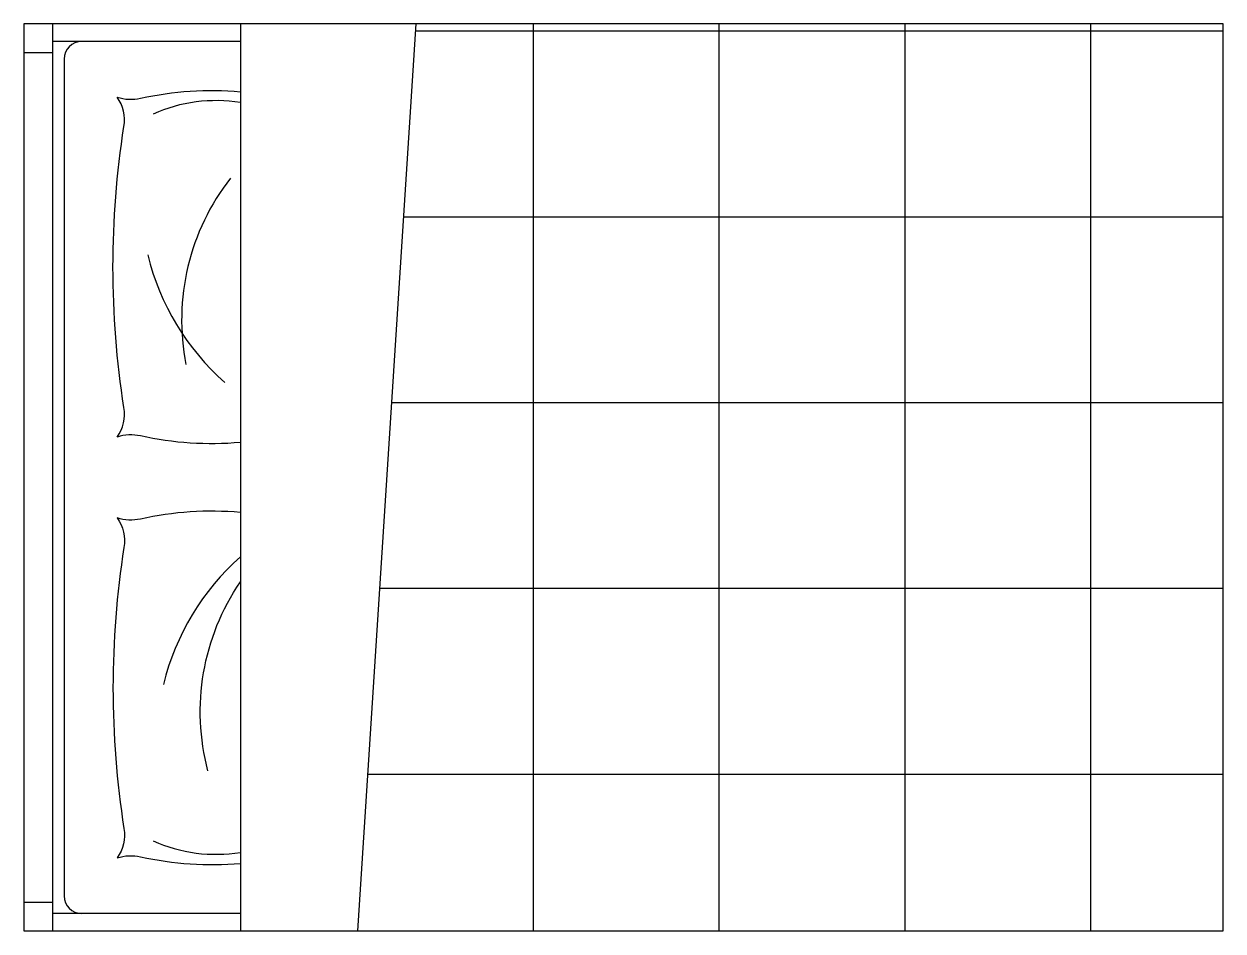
# Model space of a CAD drawing. Header units: millimetres. Extents: x -966.47 to -964.42, y 2718.38 to 2719.93.
import ezdxf

# ---------------------------------------------------------------- set-up
doc = ezdxf.new("R2010")
doc.units = ezdxf.units.MM
doc.header["$LTSCALE"] = 10
doc.layers.add('Móveis_camas', color=2, linetype='Continuous')

msp = doc.modelspace()

# ---------------------------------------------------------------- hatches: boundary and pattern name
at = {"layer": 'Móveis_camas'}
h = msp.add_hatch(dxfattribs=at)
h.set_pattern_fill('ANSI37', color=1, scale=0.1, angle=45, style=0)
h.set_pattern_definition([(90, (-115.9706, 4.9783), (-0.3175, 6e-17), []), (180, (-115.9706, 4.9783), (-6e-17, -0.3175), [])])
h.paths.add_polyline_path([(-965.9017, 2718.3829), (-964.4217, 2718.3829), (-964.4217, 2719.9329), (-965.8017, 2719.9329)])

# ---------------------------------------------------------------- linework, layer by layer
for p, q in [((-966.4227, 2719.9329), (-966.4227, 2718.3829)), ((-966.4717, 2719.8839), (-966.4227, 2719.8839)), ((-966.4717, 2718.4319), (-966.4227, 2718.4319))]:
    msp.add_line(p, q, dxfattribs=at)
at = {"layer": 'Móveis_camas', "color": 1}
for p, q in [((-966.1017, 2719.9329), (-966.1017, 2718.3829)), ((-965.8017, 2719.9329), (-965.9017, 2718.3829)), ((-966.1017, 2719.9029), (-966.4227, 2719.9029)), ((-966.4031, 2719.8729), (-966.4031, 2718.4429)), ((-966.1017, 2718.4129), (-966.4227, 2718.4129))]:
    msp.add_line(p, q, dxfattribs=at)
at = {"layer": 'Móveis_camas'}
msp.add_lwpolyline([(-966.4717, 2718.3829), (-964.4217, 2718.3829), (-964.4217, 2719.9329), (-966.4717, 2719.9329)], close=True, dxfattribs=at)
at = {"layer": 'Móveis_camas', "color": 1}
for points in [[(-966.1017, 2719.2177, -0.07707), (-966.2724, 2719.2289, 0.134359), (-966.3122, 2719.227, 0.191357), (-966.3008, 2719.2773, -0.077898), (-966.3008, 2719.7576, 0.191357), (-966.3122, 2719.8079, 0.134359), (-966.2724, 2719.806, -0.07707), (-966.1017, 2719.8172)], [(-966.1186, 2719.6695, 0.217893), (-966.1947, 2719.3508, 0.217893)], [(-966.1017, 2719.0981, 0.07707), (-966.2724, 2719.0869, -0.134359), (-966.3122, 2719.0888, -0.191357), (-966.3008, 2719.0385, 0.077898), (-966.3008, 2718.5581, -0.191357), (-966.3122, 2718.5079, -0.134359), (-966.2724, 2718.5098, 0.07707), (-966.1017, 2718.4985)], [(-966.1571, 2718.6566, -0.217893), (-966.1017, 2718.9796, -0.217893)]]:
    msp.add_lwpolyline(points, format="xyb", dxfattribs=at)
for centre, radius, start, end in [((-966.3731, 2719.8729), 0.03, 90, 180), ((-966.1438, 2719.5416), 0.2603, 80.6896, 114.222), ((-965.8437, 2719.6407), 0.4288, 193.8232, 228.3867), ((-965.8169, 2718.7019), 0.4288, 131.6133, 166.1768), ((-966.1438, 2718.7742), 0.2603, 245.778, 279.3104), ((-966.3731, 2718.4429), 0.03, 180, 270)]:
    msp.add_arc(centre, radius, start, end, dxfattribs=at)

doc.saveas('drawing.dxf')
